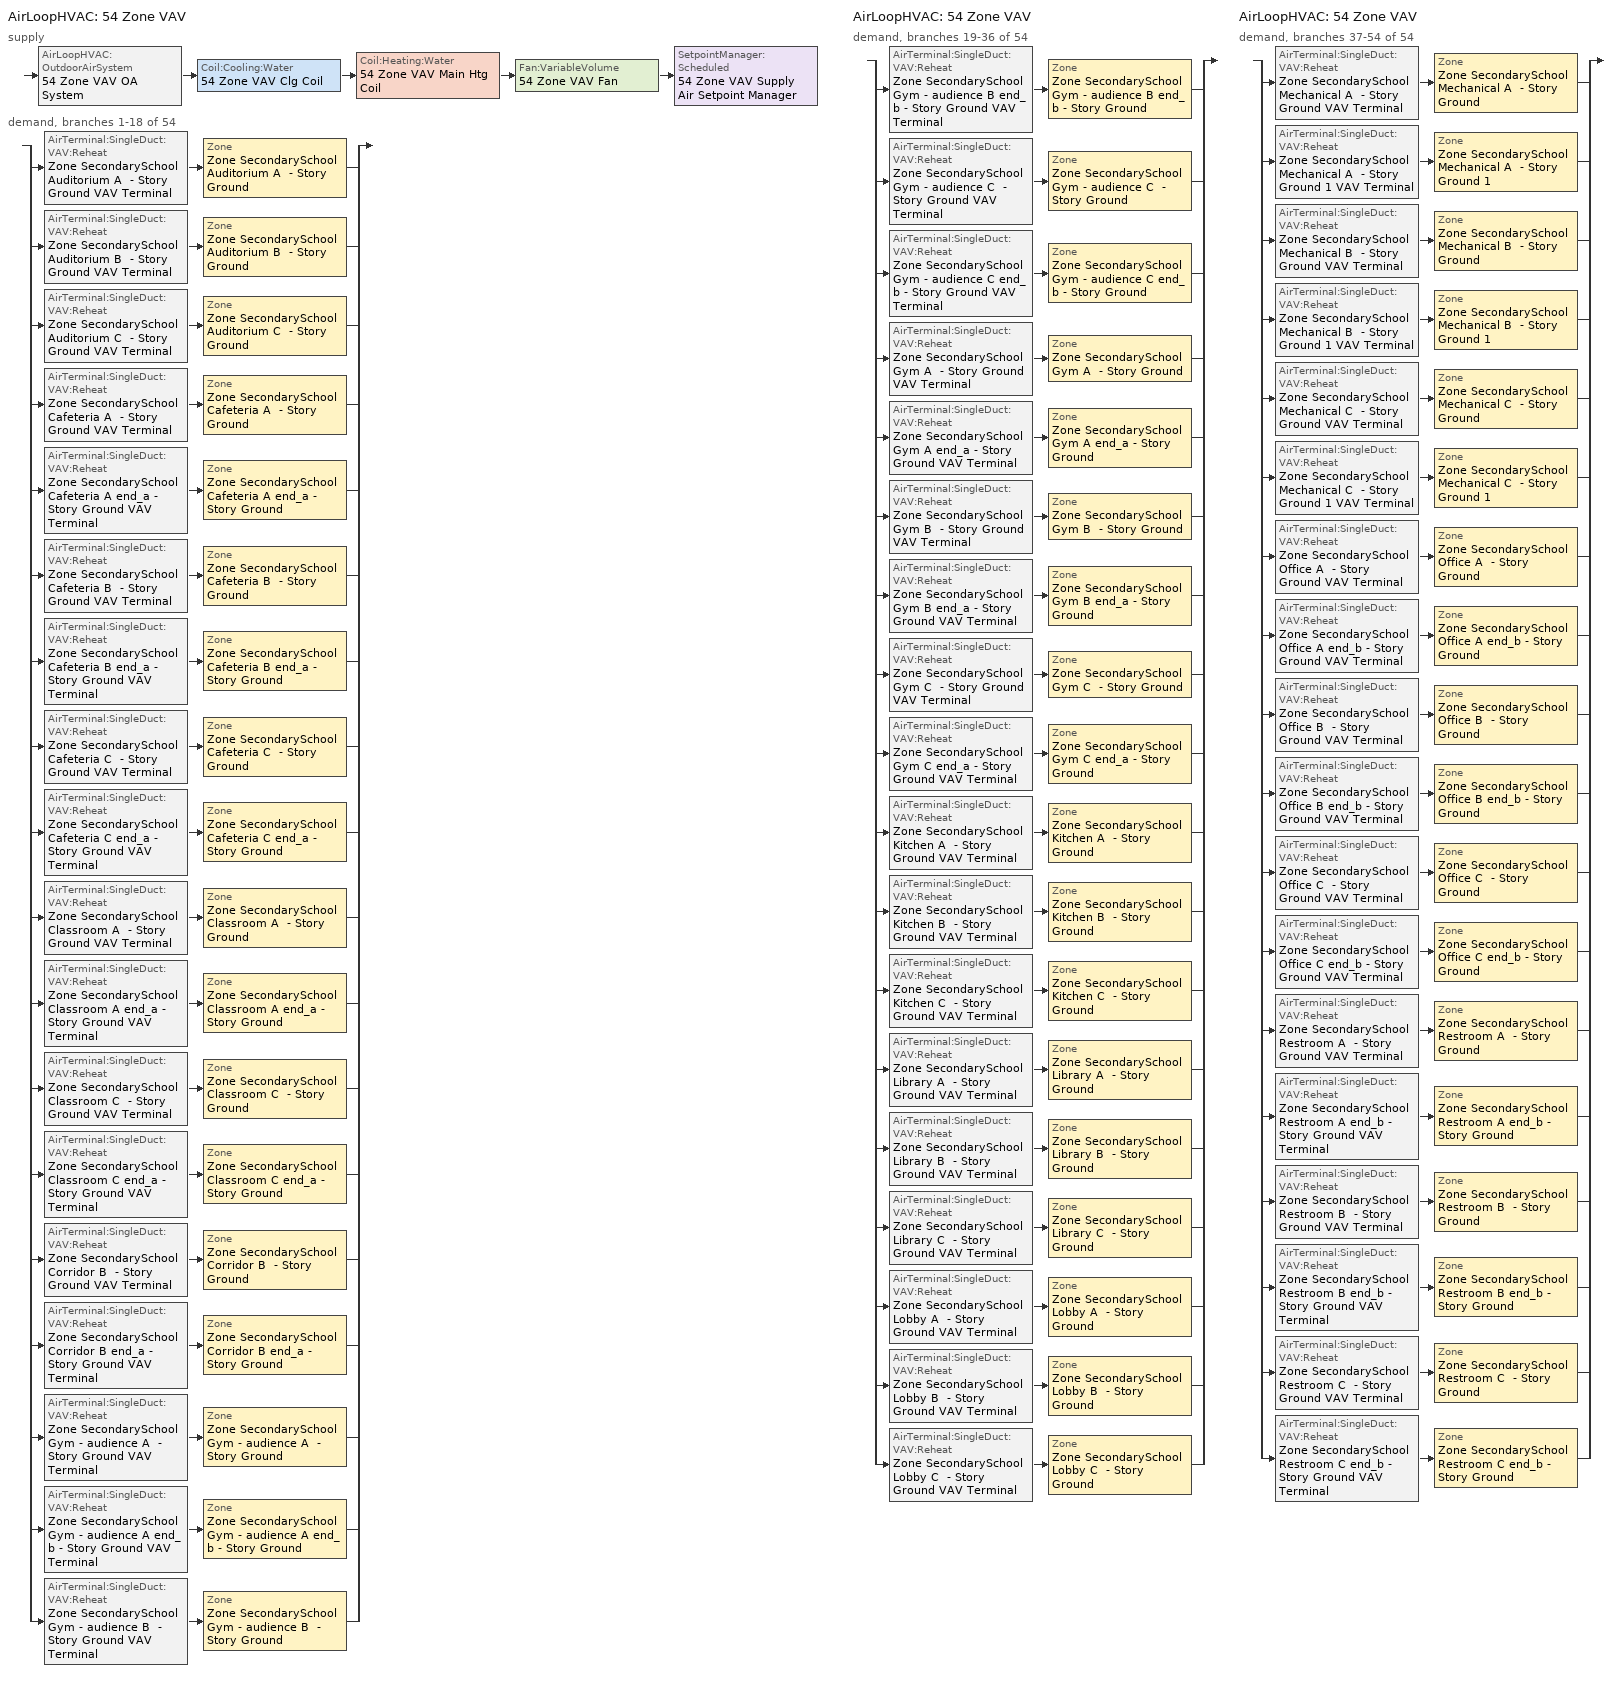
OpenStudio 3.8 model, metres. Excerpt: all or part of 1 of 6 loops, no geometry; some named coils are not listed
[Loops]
AirLoopHVAC '54 Zone VAV'
 supply: AirLoopHVAC:OutdoorAirSystem '54 Zone VAV OA System' > Coil:Cooling:Water '54 Zone VAV Clg Coil' > Coil:Heating:Water '54 Zone VAV Main Htg Coil' > Fan:VariableVolume '54 Zone VAV Fan' > SetpointManager:Scheduled '54 Zone VAV Supply Air Setpoint Manager'
 demand, branches 1-18 of 54: split
  | AirTerminal:SingleDuct:VAV:Reheat 'Zone SecondarySchool Auditorium A  - Story Ground VAV Terminal' > Zone 'Zone SecondarySchool Auditorium A  - Story Ground'
  | AirTerminal:SingleDuct:VAV:Reheat 'Zone SecondarySchool Auditorium B  - Story Ground VAV Terminal' > Zone 'Zone SecondarySchool Auditorium B  - Story Ground'
  | AirTerminal:SingleDuct:VAV:Reheat 'Zone SecondarySchool Auditorium C  - Story Ground VAV Terminal' > Zone 'Zone SecondarySchool Auditorium C  - Story Ground'
  | AirTerminal:SingleDuct:VAV:Reheat 'Zone SecondarySchool Cafeteria A  - Story Ground VAV Terminal' > Zone 'Zone SecondarySchool Cafeteria A  - Story Ground'
  | AirTerminal:SingleDuct:VAV:Reheat 'Zone SecondarySchool Cafeteria A end_a - Story Ground VAV Terminal' > Zone 'Zone SecondarySchool Cafeteria A end_a - Story Ground'
  | AirTerminal:SingleDuct:VAV:Reheat 'Zone SecondarySchool Cafeteria B  - Story Ground VAV Terminal' > Zone 'Zone SecondarySchool Cafeteria B  - Story Ground'
  | AirTerminal:SingleDuct:VAV:Reheat 'Zone SecondarySchool Cafeteria B end_a - Story Ground VAV Terminal' > Zone 'Zone SecondarySchool Cafeteria B end_a - Story Ground'
  | AirTerminal:SingleDuct:VAV:Reheat 'Zone SecondarySchool Cafeteria C  - Story Ground VAV Terminal' > Zone 'Zone SecondarySchool Cafeteria C  - Story Ground'
  | AirTerminal:SingleDuct:VAV:Reheat 'Zone SecondarySchool Cafeteria C end_a - Story Ground VAV Terminal' > Zone 'Zone SecondarySchool Cafeteria C end_a - Story Ground'
  | AirTerminal:SingleDuct:VAV:Reheat 'Zone SecondarySchool Classroom A  - Story Ground VAV Terminal' > Zone 'Zone SecondarySchool Classroom A  - Story Ground'
  | AirTerminal:SingleDuct:VAV:Reheat 'Zone SecondarySchool Classroom A end_a - Story Ground VAV Terminal' > Zone 'Zone SecondarySchool Classroom A end_a - Story Ground'
  | AirTerminal:SingleDuct:VAV:Reheat 'Zone SecondarySchool Classroom C  - Story Ground VAV Terminal' > Zone 'Zone SecondarySchool Classroom C  - Story Ground'
  | AirTerminal:SingleDuct:VAV:Reheat 'Zone SecondarySchool Classroom C end_a - Story Ground VAV Terminal' > Zone 'Zone SecondarySchool Classroom C end_a - Story Ground'
  | AirTerminal:SingleDuct:VAV:Reheat 'Zone SecondarySchool Corridor B  - Story Ground VAV Terminal' > Zone 'Zone SecondarySchool Corridor B  - Story Ground'
  | AirTerminal:SingleDuct:VAV:Reheat 'Zone SecondarySchool Corridor B end_a - Story Ground VAV Terminal' > Zone 'Zone SecondarySchool Corridor B end_a - Story Ground'
  | AirTerminal:SingleDuct:VAV:Reheat 'Zone SecondarySchool Gym - audience A  - Story Ground VAV Terminal' > Zone 'Zone SecondarySchool Gym - audience A  - Story Ground'
  | AirTerminal:SingleDuct:VAV:Reheat 'Zone SecondarySchool Gym - audience A end_b - Story Ground VAV Terminal' > Zone 'Zone SecondarySchool Gym - audience A end_b - Story Ground'
  | AirTerminal:SingleDuct:VAV:Reheat 'Zone SecondarySchool Gym - audience B  - Story Ground VAV Terminal' > Zone 'Zone SecondarySchool Gym - audience B  - Story Ground'
AirLoopHVAC '54 Zone VAV'
 demand, branches 19-36 of 54: split
  | AirTerminal:SingleDuct:VAV:Reheat 'Zone SecondarySchool Gym - audience B end_b - Story Ground VAV Terminal' > Zone 'Zone SecondarySchool Gym - audience B end_b - Story Ground'
  | AirTerminal:SingleDuct:VAV:Reheat 'Zone SecondarySchool Gym - audience C  - Story Ground VAV Terminal' > Zone 'Zone SecondarySchool Gym - audience C  - Story Ground'
  | AirTerminal:SingleDuct:VAV:Reheat 'Zone SecondarySchool Gym - audience C end_b - Story Ground VAV Terminal' > Zone 'Zone SecondarySchool Gym - audience C end_b - Story Ground'
  | AirTerminal:SingleDuct:VAV:Reheat 'Zone SecondarySchool Gym A  - Story Ground VAV Terminal' > Zone 'Zone SecondarySchool Gym A  - Story Ground'
  | AirTerminal:SingleDuct:VAV:Reheat 'Zone SecondarySchool Gym A end_a - Story Ground VAV Terminal' > Zone 'Zone SecondarySchool Gym A end_a - Story Ground'
  | AirTerminal:SingleDuct:VAV:Reheat 'Zone SecondarySchool Gym B  - Story Ground VAV Terminal' > Zone 'Zone SecondarySchool Gym B  - Story Ground'
  | AirTerminal:SingleDuct:VAV:Reheat 'Zone SecondarySchool Gym B end_a - Story Ground VAV Terminal' > Zone 'Zone SecondarySchool Gym B end_a - Story Ground'
  | AirTerminal:SingleDuct:VAV:Reheat 'Zone SecondarySchool Gym C  - Story Ground VAV Terminal' > Zone 'Zone SecondarySchool Gym C  - Story Ground'
  | AirTerminal:SingleDuct:VAV:Reheat 'Zone SecondarySchool Gym C end_a - Story Ground VAV Terminal' > Zone 'Zone SecondarySchool Gym C end_a - Story Ground'
  | AirTerminal:SingleDuct:VAV:Reheat 'Zone SecondarySchool Kitchen A  - Story Ground VAV Terminal' > Zone 'Zone SecondarySchool Kitchen A  - Story Ground'
  | AirTerminal:SingleDuct:VAV:Reheat 'Zone SecondarySchool Kitchen B  - Story Ground VAV Terminal' > Zone 'Zone SecondarySchool Kitchen B  - Story Ground'
  | AirTerminal:SingleDuct:VAV:Reheat 'Zone SecondarySchool Kitchen C  - Story Ground VAV Terminal' > Zone 'Zone SecondarySchool Kitchen C  - Story Ground'
  | AirTerminal:SingleDuct:VAV:Reheat 'Zone SecondarySchool Library A  - Story Ground VAV Terminal' > Zone 'Zone SecondarySchool Library A  - Story Ground'
  | AirTerminal:SingleDuct:VAV:Reheat 'Zone SecondarySchool Library B  - Story Ground VAV Terminal' > Zone 'Zone SecondarySchool Library B  - Story Ground'
  | AirTerminal:SingleDuct:VAV:Reheat 'Zone SecondarySchool Library C  - Story Ground VAV Terminal' > Zone 'Zone SecondarySchool Library C  - Story Ground'
  | AirTerminal:SingleDuct:VAV:Reheat 'Zone SecondarySchool Lobby A  - Story Ground VAV Terminal' > Zone 'Zone SecondarySchool Lobby A  - Story Ground'
  | AirTerminal:SingleDuct:VAV:Reheat 'Zone SecondarySchool Lobby B  - Story Ground VAV Terminal' > Zone 'Zone SecondarySchool Lobby B  - Story Ground'
  | AirTerminal:SingleDuct:VAV:Reheat 'Zone SecondarySchool Lobby C  - Story Ground VAV Terminal' > Zone 'Zone SecondarySchool Lobby C  - Story Ground'
AirLoopHVAC '54 Zone VAV'
 demand, branches 37-54 of 54: split
  | AirTerminal:SingleDuct:VAV:Reheat 'Zone SecondarySchool Mechanical A  - Story Ground VAV Terminal' > Zone 'Zone SecondarySchool Mechanical A  - Story Ground'
  | AirTerminal:SingleDuct:VAV:Reheat 'Zone SecondarySchool Mechanical A  - Story Ground 1 VAV Terminal' > Zone 'Zone SecondarySchool Mechanical A  - Story Ground 1'
  | AirTerminal:SingleDuct:VAV:Reheat 'Zone SecondarySchool Mechanical B  - Story Ground VAV Terminal' > Zone 'Zone SecondarySchool Mechanical B  - Story Ground'
  | AirTerminal:SingleDuct:VAV:Reheat 'Zone SecondarySchool Mechanical B  - Story Ground 1 VAV Terminal' > Zone 'Zone SecondarySchool Mechanical B  - Story Ground 1'
  | AirTerminal:SingleDuct:VAV:Reheat 'Zone SecondarySchool Mechanical C  - Story Ground VAV Terminal' > Zone 'Zone SecondarySchool Mechanical C  - Story Ground'
  | AirTerminal:SingleDuct:VAV:Reheat 'Zone SecondarySchool Mechanical C  - Story Ground 1 VAV Terminal' > Zone 'Zone SecondarySchool Mechanical C  - Story Ground 1'
  | AirTerminal:SingleDuct:VAV:Reheat 'Zone SecondarySchool Office A  - Story Ground VAV Terminal' > Zone 'Zone SecondarySchool Office A  - Story Ground'
  | AirTerminal:SingleDuct:VAV:Reheat 'Zone SecondarySchool Office A end_b - Story Ground VAV Terminal' > Zone 'Zone SecondarySchool Office A end_b - Story Ground'
  | AirTerminal:SingleDuct:VAV:Reheat 'Zone SecondarySchool Office B  - Story Ground VAV Terminal' > Zone 'Zone SecondarySchool Office B  - Story Ground'
  | AirTerminal:SingleDuct:VAV:Reheat 'Zone SecondarySchool Office B end_b - Story Ground VAV Terminal' > Zone 'Zone SecondarySchool Office B end_b - Story Ground'
  | AirTerminal:SingleDuct:VAV:Reheat 'Zone SecondarySchool Office C  - Story Ground VAV Terminal' > Zone 'Zone SecondarySchool Office C  - Story Ground'
  | AirTerminal:SingleDuct:VAV:Reheat 'Zone SecondarySchool Office C end_b - Story Ground VAV Terminal' > Zone 'Zone SecondarySchool Office C end_b - Story Ground'
  | AirTerminal:SingleDuct:VAV:Reheat 'Zone SecondarySchool Restroom A  - Story Ground VAV Terminal' > Zone 'Zone SecondarySchool Restroom A  - Story Ground'
  | AirTerminal:SingleDuct:VAV:Reheat 'Zone SecondarySchool Restroom A end_b - Story Ground VAV Terminal' > Zone 'Zone SecondarySchool Restroom A end_b - Story Ground'
  | AirTerminal:SingleDuct:VAV:Reheat 'Zone SecondarySchool Restroom B  - Story Ground VAV Terminal' > Zone 'Zone SecondarySchool Restroom B  - Story Ground'
  | AirTerminal:SingleDuct:VAV:Reheat 'Zone SecondarySchool Restroom B end_b - Story Ground VAV Terminal' > Zone 'Zone SecondarySchool Restroom B end_b - Story Ground'
  | AirTerminal:SingleDuct:VAV:Reheat 'Zone SecondarySchool Restroom C  - Story Ground VAV Terminal' > Zone 'Zone SecondarySchool Restroom C  - Story Ground'
  | AirTerminal:SingleDuct:VAV:Reheat 'Zone SecondarySchool Restroom C end_b - Story Ground VAV Terminal' > Zone 'Zone SecondarySchool Restroom C end_b - Story Ground'
[SizingPeriod:DesignDay] Barometric Pressure {Pa}=101301; Wind Speed {m/s}=4.7; Wind Direction {deg}=240; Rain Indicator=No; Snow Indicator=No; Day of Month=21; Day Type=SummerDesignDay; Daylight Saving Time Indicator=No; Humidity Condition Type=Wetbulb; Dry-Bulb Temperature Range Modifier Type=DefaultMultipliers; Solar Model Indicator=ASHRAETau
Name | Maximum Dry-Bulb Temperature {C} | Daily Dry-Bulb Temperature Range {deltaC} | Month | Wetbulb or DewPoint at Maximum Dry-Bulb {C} | ASHRAE Clear Sky Optical Depth for Beam Irradiance | ASHRAE Clear Sky Optical Depth for Diffuse Irradiance
Teterboro October .4% Condns DB=>MCWB 1 | 27.4 | 10 | 10 | 19.6 | 0.351 | 2.498
Teterboro September .4% Condns DB=>MCWB 1 | 32.3 | 9.6 | 9 | 22.8 | 0.403 | 2.325
[Sizing:Zone] Zone Cooling Design Supply Air Temperature Input Method=SupplyAirTemperature; Zone Cooling Design Supply Air Temperature {C}=12.7778; Zone Cooling Design Supply Air Temperature Difference {deltaC}=11.11; Zone Heating Design Supply Air Temperature Input Method=SupplyAirTemperature; Zone Heating Design Supply Air Temperature {C}=40; Zone Heating Design Supply Air Temperature Difference {deltaC}=11.11; Zone Cooling Design Supply Air Humidity Ratio {kg-H2O/kg-air}=0.0085; Zone Heating Design Supply Air Humidity Ratio {kg-H2O/kg-air}=0.008; Cooling Design Air Flow Method=DesignDayWithLimit; Heating Design Air Flow Method=DesignDay; Account for Dedicated Outdoor Air System=No; Dedicated Outdoor Air System Control Strategy=NeutralSupplyAir; Dedicated Outdoor Air Low Setpoint Temperature for Design {C}=autosize; Dedicated Outdoor Air High Setpoint Temperature for Design {C}=autosize; Zone Load Sizing Method=Sensible Load Only No Latent Load; Zone Latent Cooling Design Supply Air Humidity Ratio Input Method=HumidityRatioDifference; Zone Cooling Design Supply Air Humidity Ratio Difference {kgWater/kgDryAir}=0.005; Zone Latent Heating Design Supply Air Humidity Ratio Input Method=HumidityRatioDifference; Zone Humidification Design Supply Air Humidity Ratio Difference {kgWater/kgDryAir}=0.005
Zone SecondarySchool Classroom A end_a - Story Ground; Zone SecondarySchool Corridor B end_a - Story Ground; Zone SecondarySchool Classroom C end_a - Story Ground; Zone SecondarySchool Classroom A  - Story Ground; Zone SecondarySchool Corridor B  - Story Ground; Zone SecondarySchool Classroom C  - Story Ground; Zone SecondarySchool Mechanical A  - Story Ground; Zone SecondarySchool Mechanical B  - Story Ground; Zone SecondarySchool Mechanical C  - Story Ground; Zone SecondarySchool Library A  - Story Ground; Zone SecondarySchool Library B  - Story Ground; Zone SecondarySchool Library C  - Story Ground; Zone SecondarySchool Office A  - Story Ground; Zone SecondarySchool Office B  - Story Ground; Zone SecondarySchool Office C  - Story Ground; Zone SecondarySchool Office A end_b - Story Ground; Zone SecondarySchool Office B end_b - Story Ground; Zone SecondarySchool Office C end_b - Story Ground; Zone SecondarySchool Cafeteria A end_a - Story Ground; Zone SecondarySchool Cafeteria B end_a - Story Ground; Zone SecondarySchool Cafeteria C end_a - Story Ground; Zone SecondarySchool Cafeteria A  - Story Ground; Zone SecondarySchool Cafeteria B  - Story Ground; Zone SecondarySchool Cafeteria C  - Story Ground; Zone SecondarySchool Mechanical A  - Story Ground 1; Zone SecondarySchool Mechanical B  - Story Ground 1; Zone SecondarySchool Mechanical C  - Story Ground 1; Zone SecondarySchool Kitchen A  - Story Ground; Zone SecondarySchool Kitchen B  - Story Ground; Zone SecondarySchool Kitchen C  - Story Ground; Zone SecondarySchool Lobby A  - Story Ground; Zone SecondarySchool Lobby B  - Story Ground; Zone SecondarySchool Lobby C  - Story Ground; Zone SecondarySchool Restroom A  - Story Ground; Zone SecondarySchool Restroom B  - Story Ground; Zone SecondarySchool Restroom C  - Story Ground; Zone SecondarySchool Restroom A end_b - Story Ground; Zone SecondarySchool Restroom B end_b - Story Ground; Zone SecondarySchool Restroom C end_b - Story Ground; Zone SecondarySchool Gym A end_a - Story Ground; Zone SecondarySchool Gym B end_a - Story Ground; Zone SecondarySchool Gym C end_a - Story Ground; Zone SecondarySchool Gym A  - Story Ground; Zone SecondarySchool Gym B  - Story Ground; Zone SecondarySchool Gym C  - Story Ground; Zone SecondarySchool Auditorium A  - Story Ground; Zone SecondarySchool Auditorium B  - Story Ground; Zone SecondarySchool Auditorium C  - Story Ground; Zone SecondarySchool Gym - audience A  - Story Ground; Zone SecondarySchool Gym - audience B  - Story Ground; Zone SecondarySchool Gym - audience C  - Story Ground; Zone SecondarySchool Gym - audience A end_b - Story Ground; Zone SecondarySchool Gym - audience B end_b - Story Ground; Zone SecondarySchool Gym - audience C end_b - Story Ground
[Zone equipment]
Zone SecondarySchool Classroom A end_a - Story Ground: Zone SecondarySchool Classroom A end_a - Story Ground VAV Terminal
Zone SecondarySchool Corridor B end_a - Story Ground: Zone SecondarySchool Corridor B end_a - Story Ground VAV Terminal
Zone SecondarySchool Classroom C end_a - Story Ground: Zone SecondarySchool Classroom C end_a - Story Ground VAV Terminal
Zone SecondarySchool Classroom A  - Story Ground: Zone SecondarySchool Classroom A  - Story Ground VAV Terminal
Zone SecondarySchool Corridor B  - Story Ground: Zone SecondarySchool Corridor B  - Story Ground VAV Terminal
Zone SecondarySchool Classroom C  - Story Ground: Zone SecondarySchool Classroom C  - Story Ground VAV Terminal
Zone SecondarySchool Mechanical A  - Story Ground: Zone SecondarySchool Mechanical A  - Story Ground VAV Terminal
Zone SecondarySchool Mechanical B  - Story Ground: Zone SecondarySchool Mechanical B  - Story Ground VAV Terminal
Zone SecondarySchool Mechanical C  - Story Ground: Zone SecondarySchool Mechanical C  - Story Ground VAV Terminal
Zone SecondarySchool Library A  - Story Ground: Zone SecondarySchool Library A  - Story Ground VAV Terminal
Zone SecondarySchool Library B  - Story Ground: Zone SecondarySchool Library B  - Story Ground VAV Terminal
Zone SecondarySchool Library C  - Story Ground: Zone SecondarySchool Library C  - Story Ground VAV Terminal
Zone SecondarySchool Office A  - Story Ground: Zone SecondarySchool Office A  - Story Ground VAV Terminal
Zone SecondarySchool Office B  - Story Ground: Zone SecondarySchool Office B  - Story Ground VAV Terminal
Zone SecondarySchool Office C  - Story Ground: Zone SecondarySchool Office C  - Story Ground VAV Terminal
Zone SecondarySchool Office A end_b - Story Ground: Zone SecondarySchool Office A end_b - Story Ground VAV Terminal
Zone SecondarySchool Office B end_b - Story Ground: Zone SecondarySchool Office B end_b - Story Ground VAV Terminal
Zone SecondarySchool Office C end_b - Story Ground: Zone SecondarySchool Office C end_b - Story Ground VAV Terminal
Zone SecondarySchool Cafeteria A end_a - Story Ground: Zone SecondarySchool Cafeteria A end_a - Story Ground VAV Terminal
Zone SecondarySchool Cafeteria B end_a - Story Ground: Zone SecondarySchool Cafeteria B end_a - Story Ground VAV Terminal
Zone SecondarySchool Cafeteria C end_a - Story Ground: Zone SecondarySchool Cafeteria C end_a - Story Ground VAV Terminal
Zone SecondarySchool Cafeteria A  - Story Ground: Zone SecondarySchool Cafeteria A  - Story Ground VAV Terminal
Zone SecondarySchool Cafeteria B  - Story Ground: Zone SecondarySchool Cafeteria B  - Story Ground VAV Terminal
Zone SecondarySchool Cafeteria C  - Story Ground: Zone SecondarySchool Cafeteria C  - Story Ground VAV Terminal
Zone SecondarySchool Mechanical A  - Story Ground 1: Zone SecondarySchool Mechanical A  - Story Ground 1 VAV Terminal
Zone SecondarySchool Mechanical B  - Story Ground 1: Zone SecondarySchool Mechanical B  - Story Ground 1 VAV Terminal
Zone SecondarySchool Mechanical C  - Story Ground 1: Zone SecondarySchool Mechanical C  - Story Ground 1 VAV Terminal
Zone SecondarySchool Kitchen A  - Story Ground: Zone SecondarySchool Kitchen A  - Story Ground Exhaust Fan, Zone SecondarySchool Kitchen A  - Story Ground VAV Terminal
Zone SecondarySchool Kitchen B  - Story Ground: Zone SecondarySchool Kitchen B  - Story Ground Exhaust Fan, Zone SecondarySchool Kitchen B  - Story Ground VAV Terminal
Zone SecondarySchool Kitchen C  - Story Ground: Zone SecondarySchool Kitchen C  - Story Ground Exhaust Fan, Zone SecondarySchool Kitchen C  - Story Ground VAV Terminal
Zone SecondarySchool Lobby A  - Story Ground: Zone SecondarySchool Lobby A  - Story Ground VAV Terminal
Zone SecondarySchool Lobby B  - Story Ground: Zone SecondarySchool Lobby B  - Story Ground VAV Terminal
Zone SecondarySchool Lobby C  - Story Ground: Zone SecondarySchool Lobby C  - Story Ground VAV Terminal
Zone SecondarySchool Restroom A  - Story Ground: Zone SecondarySchool Restroom A  - Story Ground Exhaust Fan, Zone SecondarySchool Restroom A  - Story Ground VAV Terminal
Zone SecondarySchool Restroom B  - Story Ground: Zone SecondarySchool Restroom B  - Story Ground Exhaust Fan, Zone SecondarySchool Restroom B  - Story Ground VAV Terminal
Zone SecondarySchool Restroom C  - Story Ground: Zone SecondarySchool Restroom C  - Story Ground Exhaust Fan, Zone SecondarySchool Restroom C  - Story Ground VAV Terminal
Zone SecondarySchool Restroom A end_b - Story Ground: Zone SecondarySchool Restroom A end_b - Story Ground Exhaust Fan, Zone SecondarySchool Restroom A end_b - Story Ground VAV Terminal
Zone SecondarySchool Restroom B end_b - Story Ground: Zone SecondarySchool Restroom B end_b - Story Ground Exhaust Fan, Zone SecondarySchool Restroom B end_b - Story Ground VAV Terminal
Zone SecondarySchool Restroom C end_b - Story Ground: Zone SecondarySchool Restroom C end_b - Story Ground Exhaust Fan, Zone SecondarySchool Restroom C end_b - Story Ground VAV Terminal
Zone SecondarySchool Gym A end_a - Story Ground: Zone SecondarySchool Gym A end_a - Story Ground VAV Terminal
Zone SecondarySchool Gym B end_a - Story Ground: Zone SecondarySchool Gym B end_a - Story Ground VAV Terminal
Zone SecondarySchool Gym C end_a - Story Ground: Zone SecondarySchool Gym C end_a - Story Ground VAV Terminal
Zone SecondarySchool Gym A  - Story Ground: Zone SecondarySchool Gym A  - Story Ground VAV Terminal
Zone SecondarySchool Gym B  - Story Ground: Zone SecondarySchool Gym B  - Story Ground VAV Terminal
Zone SecondarySchool Gym C  - Story Ground: Zone SecondarySchool Gym C  - Story Ground VAV Terminal
Zone SecondarySchool Auditorium A  - Story Ground: Zone SecondarySchool Auditorium A  - Story Ground VAV Terminal
Zone SecondarySchool Auditorium B  - Story Ground: Zone SecondarySchool Auditorium B  - Story Ground VAV Terminal
Zone SecondarySchool Auditorium C  - Story Ground: Zone SecondarySchool Auditorium C  - Story Ground VAV Terminal
Zone SecondarySchool Gym - audience A  - Story Ground: Zone SecondarySchool Gym - audience A  - Story Ground VAV Terminal
Zone SecondarySchool Gym - audience B  - Story Ground: Zone SecondarySchool Gym - audience B  - Story Ground VAV Terminal
Zone SecondarySchool Gym - audience C  - Story Ground: Zone SecondarySchool Gym - audience C  - Story Ground VAV Terminal
Zone SecondarySchool Gym - audience A end_b - Story Ground: Zone SecondarySchool Gym - audience A end_b - Story Ground VAV Terminal
Zone SecondarySchool Gym - audience B end_b - Story Ground: Zone SecondarySchool Gym - audience B end_b - Story Ground VAV Terminal
Zone SecondarySchool Gym - audience C end_b - Story Ground: Zone SecondarySchool Gym - audience C end_b - Story Ground VAV Terminal
[Fan:ZoneExhaust] Fan Total Efficiency=0.0273754; Pressure Rise {Pa}=124.544; System Availability Manager Coupling Mode=Decoupled
Name | Availability Schedule | Maximum Flow Rate {m3/s} | Flow Fraction Schedule
Zone SecondarySchool Kitchen A  - Story Ground Exhaust Fan; Zone SecondarySchool Kitchen C  - Story Ground Exhaust Fan | SecondarySchool Kitchen Exhaust | 0.0872365 | SecondarySchool Kitchen Exhaust
Zone SecondarySchool Kitchen B  - Story Ground Exhaust Fan | SecondarySchool Kitchen Exhaust | 0.370626 | SecondarySchool Kitchen Exhaust
Zone SecondarySchool Restroom A  - Story Ground Exhaust Fan; Zone SecondarySchool Restroom C  - Story Ground Exhaust Fan | Always On Discrete | 0.0383188 | Always On Discrete
Zone SecondarySchool Restroom A end_b - Story Ground Exhaust Fan; Zone SecondarySchool Restroom C end_b - Story Ground Exhaust Fan | Always On Discrete | 0.0298617 | Always On Discrete
Zone SecondarySchool Restroom B  - Story Ground Exhaust Fan | Always On Discrete | 0.162798 | Always On Discrete
Zone SecondarySchool Restroom B end_b - Story Ground Exhaust Fan | Always On Discrete | 0.126868 | Always On Discrete
[SetpointManager:Scheduled]
54 Zone VAV Supply Air Setpoint Manager: Control Variable=Temperature; Schedule=Supply Air Temp - 55.0F; Setpoint Node or NodeList=54 Zone VAV Supply Outlet Node
[Refrigeration:WalkIn] Availability Schedule=Always On Discrete; Rated Total Heating Power {W}=0; Rated Circulation Fan Power {W}=0; Rated Total Lighting Power {W}=240; Lighting Schedule=Always On; Defrost Control Type=TimeSchedule; Temperature Termination Defrost Fraction to Ice=0.7; Insulated Floor Surface Area {m2}=22.2967; Insulated Floor U-Value {W/m2-K}=0.207
Name | Rated Coil Cooling Capacity {W} | Operating Temperature {C} | Rated Cooling Source Temperature {C} | Rated Cooling Coil Fan Power {W} | Defrost Type | Defrost Schedule | Defrost Drip-Down Schedule | Defrost Power {W} | WalkIn Zone Boundary 1
Secondary School Cooler | 5597.66 | 2 | -3.88889 | 400 | OffCycle | Refrigeration Defrost Schedule | Refrigeration Dripdown Schedule | 0 | Refrigeration Walk In Zone Boundary 1
Secondary School Freezer | 5363.2 | -23 | -28.3333 | 500 | Electric | Refrigeration Defrost Schedule 1 | Refrigeration Dripdown Schedule 1 | 3000 | Refrigeration Walk In Zone Boundary 2
[Refrigeration:WalkIn:ZoneBoundary] Zone=Zone SecondarySchool Kitchen B  - Story Ground; Total Insulated Surface Area Facing Zone {m2}=43.4; Insulated Surface U-Value Facing Zone {W/m2-K}=0.235; Area of Stocking Doors Facing Zone {m2}=2; Height of Stocking Doors Facing Zone {m}=2; Stocking Door Opening Schedule Name Facing Zone=door_wi_sched; Stocking Door Opening Protection Type Facing Zone=None
Refrigeration Walk In Zone Boundary 1; Refrigeration Walk In Zone Boundary 2
[AirLoopHVAC]
54 Zone VAV: Availability Schedule=54 Zone VAV Occ Sch; Design Supply Air Flow Rate {m3/s}=76.8985; Design Return Air Flow Fraction of Supply Air Flow=1
[Sizing:System]
54 Zone VAV: Type of Load to Size On=Sensible; Design Outdoor Air Flow Rate {m3/s}=76.8985; Central Heating Maximum System Air Flow Ratio=0.3; Preheat Design Temperature {C}=7.22222; Preheat Design Humidity Ratio {kg-H2O/kg-Air}=0.008; Precool Design Temperature {C}=12.7778; Precool Design Humidity Ratio {kg-H2O/kg-Air}=0.008; Central Cooling Design Supply Air Temperature {C}=12.7778; Central Heating Design Supply Air Temperature {C}=12.7778; Sizing Option=Coincident; 100% Outdoor Air in Cooling=No; 100% Outdoor Air in Heating=No; Central Cooling Design Supply Air Humidity Ratio {kg-H2O/kg-Air}=0.0085; Central Heating Design Supply Air Humidity Ratio {kg-H2O/kg-Air}=0.008; Cooling Design Air Flow Method=DesignDay; Heating Design Air Flow Method=DesignDay; System Outdoor Air Method=ZoneSum; Zone Maximum Outdoor Air Fraction=1; Cooling Supply Air Flow Rate Per Floor Area {m3/s-m2}=0.00996765; Cooling Fraction of Autosized Cooling Supply Air Flow Rate=1; Cooling Supply Air Flow Rate Per Unit Cooling Capacity {m3/s-W}=3.94755e-05; Heating Supply Air Flow Rate Per Floor Area {m3/s-m2}=0.00996765; Heating Fraction of Autosized Heating Supply Air Flow Rate=1; Heating Fraction of Autosized Cooling Supply Air Flow Rate=1; Heating Supply Air Flow Rate Per Unit Heating Capacity {m3/s-W}=3.15882e-05; Cooling Design Capacity Method=CoolingDesignCapacity; Cooling Design Capacity {W}=1.38279e+06; Cooling Design Capacity Per Floor Area {W/m2}=234.7; Fraction of Autosized Cooling Design Capacity=1; Heating Design Capacity Method=HeatingDesignCapacity; Heating Design Capacity {W}=802652; Heating Design Capacity Per Floor Area {W/m2}=157; Fraction of Autosized Heating Design Capacity=1; Central Cooling Capacity Control Method=OnOff; Occupant Diversity=1
[Fan:VariableVolume]
54 Zone VAV Fan: Availability Schedule=Always On Discrete; Fan Total Efficiency=0.6175; Pressure Rise {Pa}=1389.92; Maximum Flow Rate {m3/s}=76.8985; Fan Power Minimum Flow Rate Input Method=Fraction; Fan Power Minimum Flow Fraction=0.25; Fan Power Minimum Air Flow Rate {m3/s}=0; Motor Efficiency=0.95; Motor In Airstream Fraction=1; Fan Power Coefficient 1=0.04076; Fan Power Coefficient 2=0.0881; Fan Power Coefficient 3=-0.0729; Fan Power Coefficient 4=0.9437; Fan Power Coefficient 5=0
[Controller:OutdoorAir]
54 Zone VAV OA Controller: Minimum Outdoor Air Flow Rate {m3/s}=38.6854; Maximum Outdoor Air Flow Rate {m3/s}=76.8985; Economizer Control Type=FixedDryBulb; Economizer Control Action Type=ModulateFlow; Economizer Maximum Limit Dry-Bulb Temperature {C}=12.7778; Lockout Type=LockoutWithHeating; Minimum Limit Type=FixedMinimum; Minimum Outdoor Air Schedule=54 Zone VAV Occ Sch; Controller Mechanical Ventilation=54 Zone VAV Vent Controller; High Humidity Control=No; Heat Recovery Bypass Control Type=BypassWhenOAFlowGreaterThanMinimum; Economizer Operation Staging=InterlockedWithMechanicalCooling
[Controller:MechanicalVentilation]
54 Zone VAV Vent Controller: Availability Schedule=Always On Discrete; System Outdoor Air Method=ZoneSum
[AirLoopHVAC:OutdoorAirSystem]
54 Zone VAV OA System: Controller=54 Zone VAV OA Controller
[AirTerminal:SingleDuct:VAV:Reheat] Availability Schedule=Always On Discrete; Zone Minimum Air Flow Input Method=Constant; Constant Minimum Air Flow Fraction=0.3; Minimum Hot Water or Steam Flow Rate {m3/s}=0; Convergence Tolerance=0.001; Damper Heating Action=ReverseWithLimits; Maximum Flow Fraction During Reheat=0.5; Maximum Reheat Air Temperature {C}=40; Control For Outdoor Air=No
Name | Maximum Air Flow Rate {m3/s} | Fixed Minimum Air Flow Rate {m3/s} | Reheat Coil | Maximum Hot Water or Steam Flow Rate {m3/s} | Maximum Flow per Zone Floor Area During Reheat {m3/s-m2}
Zone SecondarySchool Auditorium A  - Story Ground VAV Terminal | 1.40839 | 0.422518 | Zone SecondarySchool Auditorium A  - Story Ground Reheat Coil | 0.00102847 | 0.00536822
Zone SecondarySchool Auditorium B  - Story Ground VAV Terminal | 3.11602 | 0.934806 | Zone SecondarySchool Auditorium B  - Story Ground Reheat Coil | 0.00122753 | 0.00354101
Zone SecondarySchool Auditorium C  - Story Ground VAV Terminal | 1.40798 | 0.422395 | Zone SecondarySchool Auditorium C  - Story Ground Reheat Coil | 0.00102817 | 0.00536667
Zone SecondarySchool Cafeteria A  - Story Ground VAV Terminal | 0.341178 | 0.102354 | Zone SecondarySchool Cafeteria A  - Story Ground Reheat Coil | 0.000239169 | 0.00339547
Zone SecondarySchool Cafeteria A end_a - Story Ground VAV Terminal | 0.203857 | 0.0611571 | Zone SecondarySchool Cafeteria A end_a - Story Ground Reheat Coil | 0.000148871 | 0.00487622
Zone SecondarySchool Cafeteria B  - Story Ground VAV Terminal | 1.4495 | 0.434851 | Zone SecondarySchool Cafeteria B  - Story Ground Reheat Coil | 0.000517998 | 0.00339547
Zone SecondarySchool Cafeteria B end_a - Story Ground VAV Terminal | 0.603088 | 0.180926 | Zone SecondarySchool Cafeteria B end_a - Story Ground Reheat Coil | 0.000422754 | 0.00339547
Zone SecondarySchool Cafeteria C  - Story Ground VAV Terminal | 0.341178 | 0.102354 | Zone SecondarySchool Cafeteria C  - Story Ground Reheat Coil | 0.000239117 | 0.00339547
Zone SecondarySchool Cafeteria C end_a - Story Ground VAV Terminal | 0.203828 | 0.0611483 | Zone SecondarySchool Cafeteria C end_a - Story Ground Reheat Coil | 0.000148849 | 0.00487551
Zone SecondarySchool Classroom A  - Story Ground VAV Terminal | 11.9444 | 3.58331 | Zone SecondarySchool Classroom A  - Story Ground Reheat Coil | 0.00872235 | 0.0024703
Zone SecondarySchool Classroom A end_a - Story Ground VAV Terminal | 0.332382 | 0.0997147 | Zone SecondarySchool Classroom A end_a - Story Ground Reheat Coil | 0.000242727 | 0.00409125
Zone SecondarySchool Classroom C  - Story Ground VAV Terminal | 11.9426 | 3.58277 | Zone SecondarySchool Classroom C  - Story Ground Reheat Coil | 0.00872101 | 0.00246993
Zone SecondarySchool Classroom C end_a - Story Ground VAV Terminal | 0.332352 | 0.0997055 | Zone SecondarySchool Classroom C end_a - Story Ground Reheat Coil | 0.000242705 | 0.00409087
Zone SecondarySchool Corridor B  - Story Ground VAV Terminal | 9.71328 | 2.91398 | Zone SecondarySchool Corridor B  - Story Ground Reheat Coil | 0.00709292 | 0.00165282
Zone SecondarySchool Corridor B end_a - Story Ground VAV Terminal | 0.322441 | 0.0967323 | Zone SecondarySchool Corridor B end_a - Story Ground Reheat Coil | 0.000235466 | 0.00326544
Zone SecondarySchool Gym - audience A  - Story Ground VAV Terminal | 1.55769 | 0.467307 | Zone SecondarySchool Gym - audience A  - Story Ground Reheat Coil | 0.00113749 | 0.00537535
Zone SecondarySchool Gym - audience A end_b - Story Ground VAV Terminal | 0.374132 | 0.11224 | Zone SecondarySchool Gym - audience A end_b - Story Ground Reheat Coil | 0.000273212 | 0.00894916
Zone SecondarySchool Gym - audience B  - Story Ground VAV Terminal | 1.99839 | 0.599517 | Zone SecondarySchool Gym - audience B  - Story Ground Reheat Coil | 0.00136364 | 0.00205602
Zone SecondarySchool Gym - audience B end_b - Story Ground VAV Terminal | 0.758518 | 0.227555 | Zone SecondarySchool Gym - audience B end_b - Story Ground Reheat Coil | 0.000553906 | 0.00540934
Zone SecondarySchool Gym - audience C  - Story Ground VAV Terminal | 1.55724 | 0.467172 | Zone SecondarySchool Gym - audience C  - Story Ground Reheat Coil | 0.00113717 | 0.0053738
Zone SecondarySchool Gym - audience C end_b - Story Ground VAV Terminal | 0.374064 | 0.112219 | Zone SecondarySchool Gym - audience C end_b - Story Ground Reheat Coil | 0.000273162 | 0.00894754
Zone SecondarySchool Gym A  - Story Ground VAV Terminal | 2.80055 | 0.840164 | Zone SecondarySchool Gym A  - Story Ground Reheat Coil | 0.00189535 | 0.00579309
Zone SecondarySchool Gym A end_a - Story Ground VAV Terminal | 0.374148 | 0.112245 | Zone SecondarySchool Gym A end_a - Story Ground Reheat Coil | 0.000273224 | 0.00894956
Zone SecondarySchool Gym B  - Story Ground VAV Terminal | 7.65558 | 2.29667 | Zone SecondarySchool Gym B  - Story Ground Reheat Coil | 0.00226913 | 0.00472135
Zone SecondarySchool Gym B end_a - Story Ground VAV Terminal | 0.826353 | 0.247906 | Zone SecondarySchool Gym B end_a - Story Ground Reheat Coil | 0.000553866 | 0.0058931
Zone SecondarySchool Gym C  - Story Ground VAV Terminal | 2.59476 | 0.778428 | Zone SecondarySchool Gym C  - Story Ground Reheat Coil | 0.00189481 | 0.00536741
Zone SecondarySchool Gym C end_a - Story Ground VAV Terminal | 0.374081 | 0.112224 | Zone SecondarySchool Gym C end_a - Story Ground Reheat Coil | 0.000273174 | 0.00894794
Zone SecondarySchool Kitchen A  - Story Ground VAV Terminal | 0.159856 | 0.0479569 | Zone SecondarySchool Kitchen A  - Story Ground Reheat Coil | 0.000116736 | 0.00325809
Zone SecondarySchool Kitchen B  - Story Ground VAV Terminal | 0.516037 | 0.154811 | Zone SecondarySchool Kitchen B  - Story Ground Reheat Coil | 0.000376828 | 0.00247557
Zone SecondarySchool Kitchen C  - Story Ground VAV Terminal | 0.159821 | 0.0479462 | Zone SecondarySchool Kitchen C  - Story Ground Reheat Coil | 0.00011671 | 0.00325737
Zone SecondarySchool Library A  - Story Ground VAV Terminal | 0.630012 | 0.189003 | Zone SecondarySchool Library A  - Story Ground Reheat Coil | 0.000454022 | 0.00329244
Zone SecondarySchool Library B  - Story Ground VAV Terminal | 1.64907 | 0.494722 | Zone SecondarySchool Library B  - Story Ground Reheat Coil | 0.000979015 | 0.00202848
Zone SecondarySchool Library C  - Story Ground VAV Terminal | 0.621593 | 0.186478 | Zone SecondarySchool Library C  - Story Ground Reheat Coil | 0.000453922 | 0.00324844
Zone SecondarySchool Lobby A  - Story Ground VAV Terminal | 0.310233 | 0.09307 | Zone SecondarySchool Lobby A  - Story Ground Reheat Coil | 0.00022655 | 0.00325013
Zone SecondarySchool Lobby B  - Story Ground VAV Terminal | 0.66861 | 0.200583 | Zone SecondarySchool Lobby B  - Story Ground Reheat Coil | 0.000488237 | 0.00164872
Zone SecondarySchool Lobby C  - Story Ground VAV Terminal | 0.310165 | 0.0930496 | Zone SecondarySchool Lobby C  - Story Ground Reheat Coil | 0.0002265 | 0.00324942
Zone SecondarySchool Mechanical A  - Story Ground VAV Terminal | 0.417566 | 0.12527 | Zone SecondarySchool Mechanical A  - Story Ground Reheat Coil | 0.000304931 | 0.00324936
Zone SecondarySchool Mechanical A  - Story Ground 1 VAV Terminal | 0.089383 | 0.0268149 | Zone SecondarySchool Mechanical A  - Story Ground 1 Reheat Coil | 6.52731e-05 | 0.0032909
Zone SecondarySchool Mechanical B  - Story Ground VAV Terminal | 0.902437 | 0.270731 | Zone SecondarySchool Mechanical B  - Story Ground Reheat Coil | 0.000658985 | 0.00165292
Zone SecondarySchool Mechanical B  - Story Ground 1 VAV Terminal | 0.192719 | 0.0578158 | Zone SecondarySchool Mechanical B  - Story Ground 1 Reheat Coil | 0.00014073 | 0.00167012
Zone SecondarySchool Mechanical C  - Story Ground VAV Terminal | 0.417475 | 0.125243 | Zone SecondarySchool Mechanical C  - Story Ground Reheat Coil | 0.000304864 | 0.00324865
Zone SecondarySchool Mechanical C  - Story Ground 1 VAV Terminal | 0.0893629 | 0.0268089 | Zone SecondarySchool Mechanical C  - Story Ground 1 Reheat Coil | 6.52584e-05 | 0.00329016
Zone SecondarySchool Office A  - Story Ground VAV Terminal | 0.652155 | 0.195646 | Zone SecondarySchool Office A  - Story Ground Reheat Coil | 0.000476241 | 0.00325437
Zone SecondarySchool Office A end_b - Story Ground VAV Terminal | 0.203953 | 0.0611858 | Zone SecondarySchool Office A end_b - Story Ground Reheat Coil | 0.000148941 | 0.00487851
Zone SecondarySchool Office B  - Story Ground VAV Terminal | 1.41018 | 0.423054 | Zone SecondarySchool Office B  - Story Ground Reheat Coil | 0.00102976 | 0.00165635
Zone SecondarySchool Office B end_b - Story Ground VAV Terminal | 0.579129 | 0.173739 | Zone SecondarySchool Office B end_b - Story Ground Reheat Coil | 0.000422914 | 0.00326058
Zone SecondarySchool Office C  - Story Ground VAV Terminal | 0.652013 | 0.195604 | Zone SecondarySchool Office C  - Story Ground Reheat Coil | 0.000476137 | 0.00325366
Zone SecondarySchool Office C end_b - Story Ground VAV Terminal | 0.203923 | 0.0611769 | Zone SecondarySchool Office C end_b - Story Ground Reheat Coil | 0.000148919 | 0.0048778
Zone SecondarySchool Restroom A  - Story Ground VAV Terminal | 0.176077 | 0.0528231 | Zone SecondarySchool Restroom A  - Story Ground Reheat Coil | 0.000128582 | 0.00328219
Zone SecondarySchool Restroom A end_b - Story Ground VAV Terminal | 0.203717 | 0.0611151 | Zone SecondarySchool Restroom A end_b - Story Ground Reheat Coil | 0.000148768 | 0.00487287
Zone SecondarySchool Restroom B  - Story Ground VAV Terminal | 0.555753 | 0.166726 | Zone SecondarySchool Restroom B  - Story Ground Reheat Coil | 0.000279603 | 0.0024384
Zone SecondarySchool Restroom B end_b - Story Ground VAV Terminal | 0.578564 | 0.173569 | Zone SecondarySchool Restroom B end_b - Story Ground Reheat Coil | 0.000422501 | 0.0032574
Zone SecondarySchool Restroom C  - Story Ground VAV Terminal | 0.176039 | 0.0528116 | Zone SecondarySchool Restroom C  - Story Ground Reheat Coil | 0.000128554 | 0.00328147
Zone SecondarySchool Restroom C end_b - Story Ground VAV Terminal | 0.203688 | 0.0611063 | Zone SecondarySchool Restroom C end_b - Story Ground Reheat Coil | 0.000148747 | 0.00487217
[Schedule:Ruleset]
SecondarySchool Kitchen Exhaust: Default Day Schedule=SecondarySchool Kitchen Exhaust Default; Winter Design Day Schedule=SecondarySchool Kitchen Exhaust Winter Design Day
Always On: Default Day Schedule=Always On Default
door_wi_sched: Default Day Schedule=door_wi_sched Default
Refrigeration Defrost Schedule: Default Day Schedule=Refrigeration Defrost Schedule Default - Secondary School Cooler
Refrigeration Dripdown Schedule: Default Day Schedule=Refrigeration Dripdown Schedule Default - Secondary School Cooler
Refrigeration Defrost Schedule 1: Default Day Schedule=Refrigeration Defrost Schedule Default - Secondary School Freezer
Refrigeration Dripdown Schedule 1: Default Day Schedule=Refrigeration Dripdown Schedule Default - Secondary School Freezer
Supply Air Temp - 55.0F: Default Day Schedule=Supply Air Temp - 55.0F Default
54 Zone VAV Occ Sch: Default Day Schedule=54 Zone VAV Occ Sch Default; Winter Design Day Schedule=54 Zone VAV Occ Sch Winter Design Day; Summer Design Day Schedule=54 Zone VAV Occ Sch Summer Design Day
[Schedule:Day]
SecondarySchool Kitchen Exhaust Default: Average, 9, 15, 0, 21, 30, 1, 24, 0, 0
SecondarySchool Kitchen Exhaust Winter Design Day; 54 Zone VAV Occ Sch Sunday: 24, 0, 0
SecondarySchool Kitchen Exhaust WntrDsn|Wknd Day: Average, 12, 0, 0, 24, 0, 0
Always On Default; 54 Zone VAV Occ Sch Winter Design Day; 54 Zone VAV Occ Sch Summer Design Day: 24, 0, 1
door_wi_sched Default: 6, 0, 0, 22, 0, 0.0625, 24, 0, 0
Refrigeration Defrost Schedule Default - Secondary School Cooler; Refrigeration Dripdown Schedule Default - Secondary School Cooler: 0, 59, 0, 24, 0, 0
Refrigeration Defrost Schedule Default - Secondary School Freezer; Refrigeration Dripdown Schedule Default - Secondary School Freezer: 0, 45, 0, 24, 0, 0
Supply Air Temp - 55.0F Default; autogen Supply Air Temp - 55.0F 0_day_sch: Average, 24, 0, 12.7778
54 Zone VAV Occ Sch Default; 54 Zone VAV Occ Sch Monday 2; 54 Zone VAV Occ Sch Tuesday; 54 Zone VAV Occ Sch Tuesday 2; 54 Zone VAV Occ Sch Wednesday; 54 Zone VAV Occ Sch Wednesday 2; 54 Zone VAV Occ Sch Thursday; 54 Zone VAV Occ Sch Thursday 2; 54 Zone VAV Occ Sch Friday; 54 Zone VAV Occ Sch Friday 2: 10, 15, 0, 21, 45, 1, 24, 0, 0
54 Zone VAV Occ Sch Monday 1; 54 Zone VAV Occ Sch Tuesday 1; 54 Zone VAV Occ Sch Wednesday 1; 54 Zone VAV Occ Sch Thursday 1; 54 Zone VAV Occ Sch Friday 1: 11, 15, 0, 21, 30, 1, 24, 0, 0
[Schedule:Rule]
Schedule Rule 42: Schedule Ruleset=SecondarySchool Kitchen Exhaust; Rule Order=0; Day Schedule=SecondarySchool Kitchen Exhaust WntrDsn|Wknd Day; Apply Sunday=Yes; Apply Saturday=Yes; Date Specification Type=DateRange; Start Month=1; Start Day=1; End Month=12; End Day=31
autogen Supply Air Temp - 55.0F 0: Schedule Ruleset=Supply Air Temp - 55.0F; Rule Order=0; Day Schedule=autogen Supply Air Temp - 55.0F 0_day_sch; Apply Sunday=Yes; Apply Saturday=Yes; Date Specification Type=SpecificDates; Apply Monday=Yes; Apply Tuesday=Yes; Apply Wednesday=Yes; Apply Thursday=Yes; Apply Friday=Yes; Specific Month 1=1; Specific Day 1=6; Specific Month 2=1; Specific Day 2=7; Specific Month 3=1; Specific Day 3=13; Specific Month 4=1; Specific Day 4=14; Specific Month 5=1; Specific Day 5=20; Specific Month 6=1; Specific Day 6=21; Specific Month 7=1; Specific Day 7=27; Specific Month 8=1; Specific Day 8=28; Specific Month 9=2; Specific Day 9=3; Specific Month 10=2; Specific Day 10=4; Specific Month 11=2; Specific Day 11=10; Specific Month 12=2; Specific Day 12=11; Specific Month 13=2; Specific Day 13=17; Specific Month 14=2; Specific Day 14=18; Specific Month 15=2; Specific Day 15=24; Specific Month 16=2; Specific Day 16=25; Specific Month 17=3; Specific Day 17=3; Specific Month 18=3; Specific Day 18=4; Specific Month 19=3; Specific Day 19=10; Specific Month 20=3; Specific Day 20=11; Specific Month 21=3; Specific Day 21=17; Specific Month 22=3; Specific Day 22=18; Specific Month 23=3; Specific Day 23=24; Specific Month 24=3; Specific Day 24=25; Specific Month 25=3; Specific Day 25=31; Specific Month 26=4; Specific Day 26=1; Specific Month 27=4; Specific Day 27=7; Specific Month 28=4; Specific Day 28=8; Specific Month 29=4; Specific Day 29=14; Specific Month 30=4; Specific Day 30=15; Specific Month 31=4; Specific Day 31=21; Specific Month 32=4; Specific Day 32=22; Specific Month 33=4; Specific Day 33=28; Specific Month 34=4; Specific Day 34=29; Specific Month 35=5; Specific Day 35=5; Specific Month 36=5; Specific Day 36=6; Specific Month 37=5; Specific Day 37=12; Specific Month 38=5; Specific Day 38=13; Specific Month 39=5; Specific Day 39=19; Specific Month 40=5; Specific Day 40=20; Specific Month 41=5; Specific Day 41=26; Specific Month 42=5; Specific Day 42=27; Specific Month 43=6; Specific Day 43=2; Specific Month 44=6; Specific Day 44=3; Specific Month 45=6; Specific Day 45=9; Specific Month 46=6; Specific Day 46=10; Specific Month 47=6; Specific Day 47=16; Specific Month 48=6; Specific Day 48=17; Specific Month 49=6; Specific Day 49=23; Specific Month 50=6; Specific Day 50=24; Specific Month 51=6; Specific Day 51=30; Specific Month 52=7; Specific Day 52=1; Specific Month 53=7; Specific Day 53=7; Specific Month 54=7; Specific Day 54=8; Specific Month 55=7; Specific Day 55=14; Specific Month 56=7; Specific Day 56=15; Specific Month 57=7; Specific Day 57=21; Specific Month 58=7; Specific Day 58=22; Specific Month 59=7; Specific Day 59=28; Specific Month 60=7; Specific Day 60=29; Specific Month 61=8; Specific Day 61=4; Specific Month 62=8; Specific Day 62=5; Specific Month 63=8; Specific Day 63=11; Specific Month 64=8; Specific Day 64=12; Specific Month 65=8; Specific Day 65=18; Specific Month 66=8; Specific Day 66=19; Specific Month 67=8; Specific Day 67=25; Specific Month 68=8; Specific Day 68=26; Specific Month 69=9; Specific Day 69=1; Specific Month 70=9; Specific Day 70=2; Specific Month 71=9; Specific Day 71=8; Specific Month 72=9; Specific Day 72=9; Specific Month 73=9; Specific Day 73=15; Specific Month 74=9; Specific Day 74=16; Specific Month 75=9; Specific Day 75=22; Specific Month 76=9; Specific Day 76=23; Specific Month 77=9; Specific Day 77=29; Specific Month 78=9; Specific Day 78=30; Specific Month 79=10; Specific Day 79=6; Specific Month 80=10; Specific Day 80=7; Specific Month 81=10; Specific Day 81=13; Specific Month 82=10; Specific Day 82=14; Specific Month 83=10; Specific Day 83=20; Specific Month 84=10; Specific Day 84=21; Specific Month 85=10; Specific Day 85=27; Specific Month 86=10; Specific Day 86=28; Specific Month 87=11; Specific Day 87=3; Specific Month 88=11; Specific Day 88=4; Specific Month 89=11; Specific Day 89=10; Specific Month 90=11; Specific Day 90=11; Specific Month 91=11; Specific Day 91=17; Specific Month 92=11; Specific Day 92=18; Specific Month 93=11; Specific Day 93=24; Specific Month 94=11; Specific Day 94=25; Specific Month 95=12; Specific Day 95=1; Specific Month 96=12; Specific Day 96=2; Specific Month 97=12; Specific Day 97=8; Specific Month 98=12; Specific Day 98=9; Specific Month 99=12; Specific Day 99=15; Specific Month 100=12; Specific Day 100=16; Specific Month 101=12; Specific Day 101=22; Specific Month 102=12; Specific Day 102=23; Specific Month 103=12; Specific Day 103=29; Specific Month 104=12; Specific Day 104=30
54 Zone VAV Occ Sch Monday Rule 1: Schedule Ruleset=54 Zone VAV Occ Sch; Rule Order=14; Day Schedule=54 Zone VAV Occ Sch Monday 1; Date Specification Type=DateRange; Start Month=6; Start Day=26; End Month=8; End Day=27; Apply Monday=Yes
54 Zone VAV Occ Sch Monday Rule 2: Schedule Ruleset=54 Zone VAV Occ Sch; Rule Order=13; Day Schedule=54 Zone VAV Occ Sch Monday 2; Date Specification Type=DateRange; Start Month=8; Start Day=28; End Month=12; End Day=31; Apply Monday=Yes
54 Zone VAV Occ Sch Tuesday Rule: Schedule Ruleset=54 Zone VAV Occ Sch; Rule Order=12; Day Schedule=54 Zone VAV Occ Sch Tuesday; Date Specification Type=DateRange; Start Month=1; Start Day=1; End Month=6; End Day=26; Apply Tuesday=Yes
54 Zone VAV Occ Sch Tuesday Rule 1: Schedule Ruleset=54 Zone VAV Occ Sch; Rule Order=11; Day Schedule=54 Zone VAV Occ Sch Tuesday 1; Date Specification Type=DateRange; Start Month=6; Start Day=27; End Month=8; End Day=28; Apply Tuesday=Yes
54 Zone VAV Occ Sch Tuesday Rule 2: Schedule Ruleset=54 Zone VAV Occ Sch; Rule Order=10; Day Schedule=54 Zone VAV Occ Sch Tuesday 2; Date Specification Type=DateRange; Start Month=8; Start Day=29; End Month=12; End Day=31; Apply Tuesday=Yes
54 Zone VAV Occ Sch Wednesday Rule: Schedule Ruleset=54 Zone VAV Occ Sch; Rule Order=9; Day Schedule=54 Zone VAV Occ Sch Wednesday; Date Specification Type=DateRange; Start Month=1; Start Day=1; End Month=6; End Day=27; Apply Wednesday=Yes
54 Zone VAV Occ Sch Wednesday Rule 1: Schedule Ruleset=54 Zone VAV Occ Sch; Rule Order=8; Day Schedule=54 Zone VAV Occ Sch Wednesday 1; Date Specification Type=DateRange; Start Month=6; Start Day=28; End Month=8; End Day=29; Apply Wednesday=Yes
54 Zone VAV Occ Sch Wednesday Rule 2: Schedule Ruleset=54 Zone VAV Occ Sch; Rule Order=7; Day Schedule=54 Zone VAV Occ Sch Wednesday 2; Date Specification Type=DateRange; Start Month=8; Start Day=30; End Month=12; End Day=31; Apply Wednesday=Yes
54 Zone VAV Occ Sch Thursday Rule: Schedule Ruleset=54 Zone VAV Occ Sch; Rule Order=6; Day Schedule=54 Zone VAV Occ Sch Thursday; Date Specification Type=DateRange; Start Month=1; Start Day=1; End Month=6; End Day=28; Apply Thursday=Yes
54 Zone VAV Occ Sch Thursday Rule 1: Schedule Ruleset=54 Zone VAV Occ Sch; Rule Order=5; Day Schedule=54 Zone VAV Occ Sch Thursday 1; Date Specification Type=DateRange; Start Month=6; Start Day=29; End Month=8; End Day=30; Apply Thursday=Yes
54 Zone VAV Occ Sch Thursday Rule 2: Schedule Ruleset=54 Zone VAV Occ Sch; Rule Order=4; Day Schedule=54 Zone VAV Occ Sch Thursday 2; Date Specification Type=DateRange; Start Month=8; Start Day=31; End Month=12; End Day=31; Apply Thursday=Yes
54 Zone VAV Occ Sch Friday Rule: Schedule Ruleset=54 Zone VAV Occ Sch; Rule Order=3; Day Schedule=54 Zone VAV Occ Sch Friday; Date Specification Type=DateRange; Start Month=1; Start Day=1; End Month=6; End Day=29; Apply Friday=Yes
54 Zone VAV Occ Sch Friday Rule 1: Schedule Ruleset=54 Zone VAV Occ Sch; Rule Order=2; Day Schedule=54 Zone VAV Occ Sch Friday 1; Date Specification Type=DateRange; Start Month=6; Start Day=30; End Month=8; End Day=31; Apply Friday=Yes
54 Zone VAV Occ Sch Friday Rule 2: Schedule Ruleset=54 Zone VAV Occ Sch; Rule Order=1; Day Schedule=54 Zone VAV Occ Sch Friday 2; Date Specification Type=DateRange; Start Month=9; Start Day=1; End Month=12; End Day=31; Apply Friday=Yes
54 Zone VAV Occ Sch Sunday Rule: Schedule Ruleset=54 Zone VAV Occ Sch; Rule Order=0; Day Schedule=54 Zone VAV Occ Sch Sunday; Apply Sunday=Yes; Apply Saturday=Yes; Date Specification Type=DateRange; Start Month=1; Start Day=1; End Month=12; End Day=31
[Schedule:Constant]
Always On Discrete: Value=1
